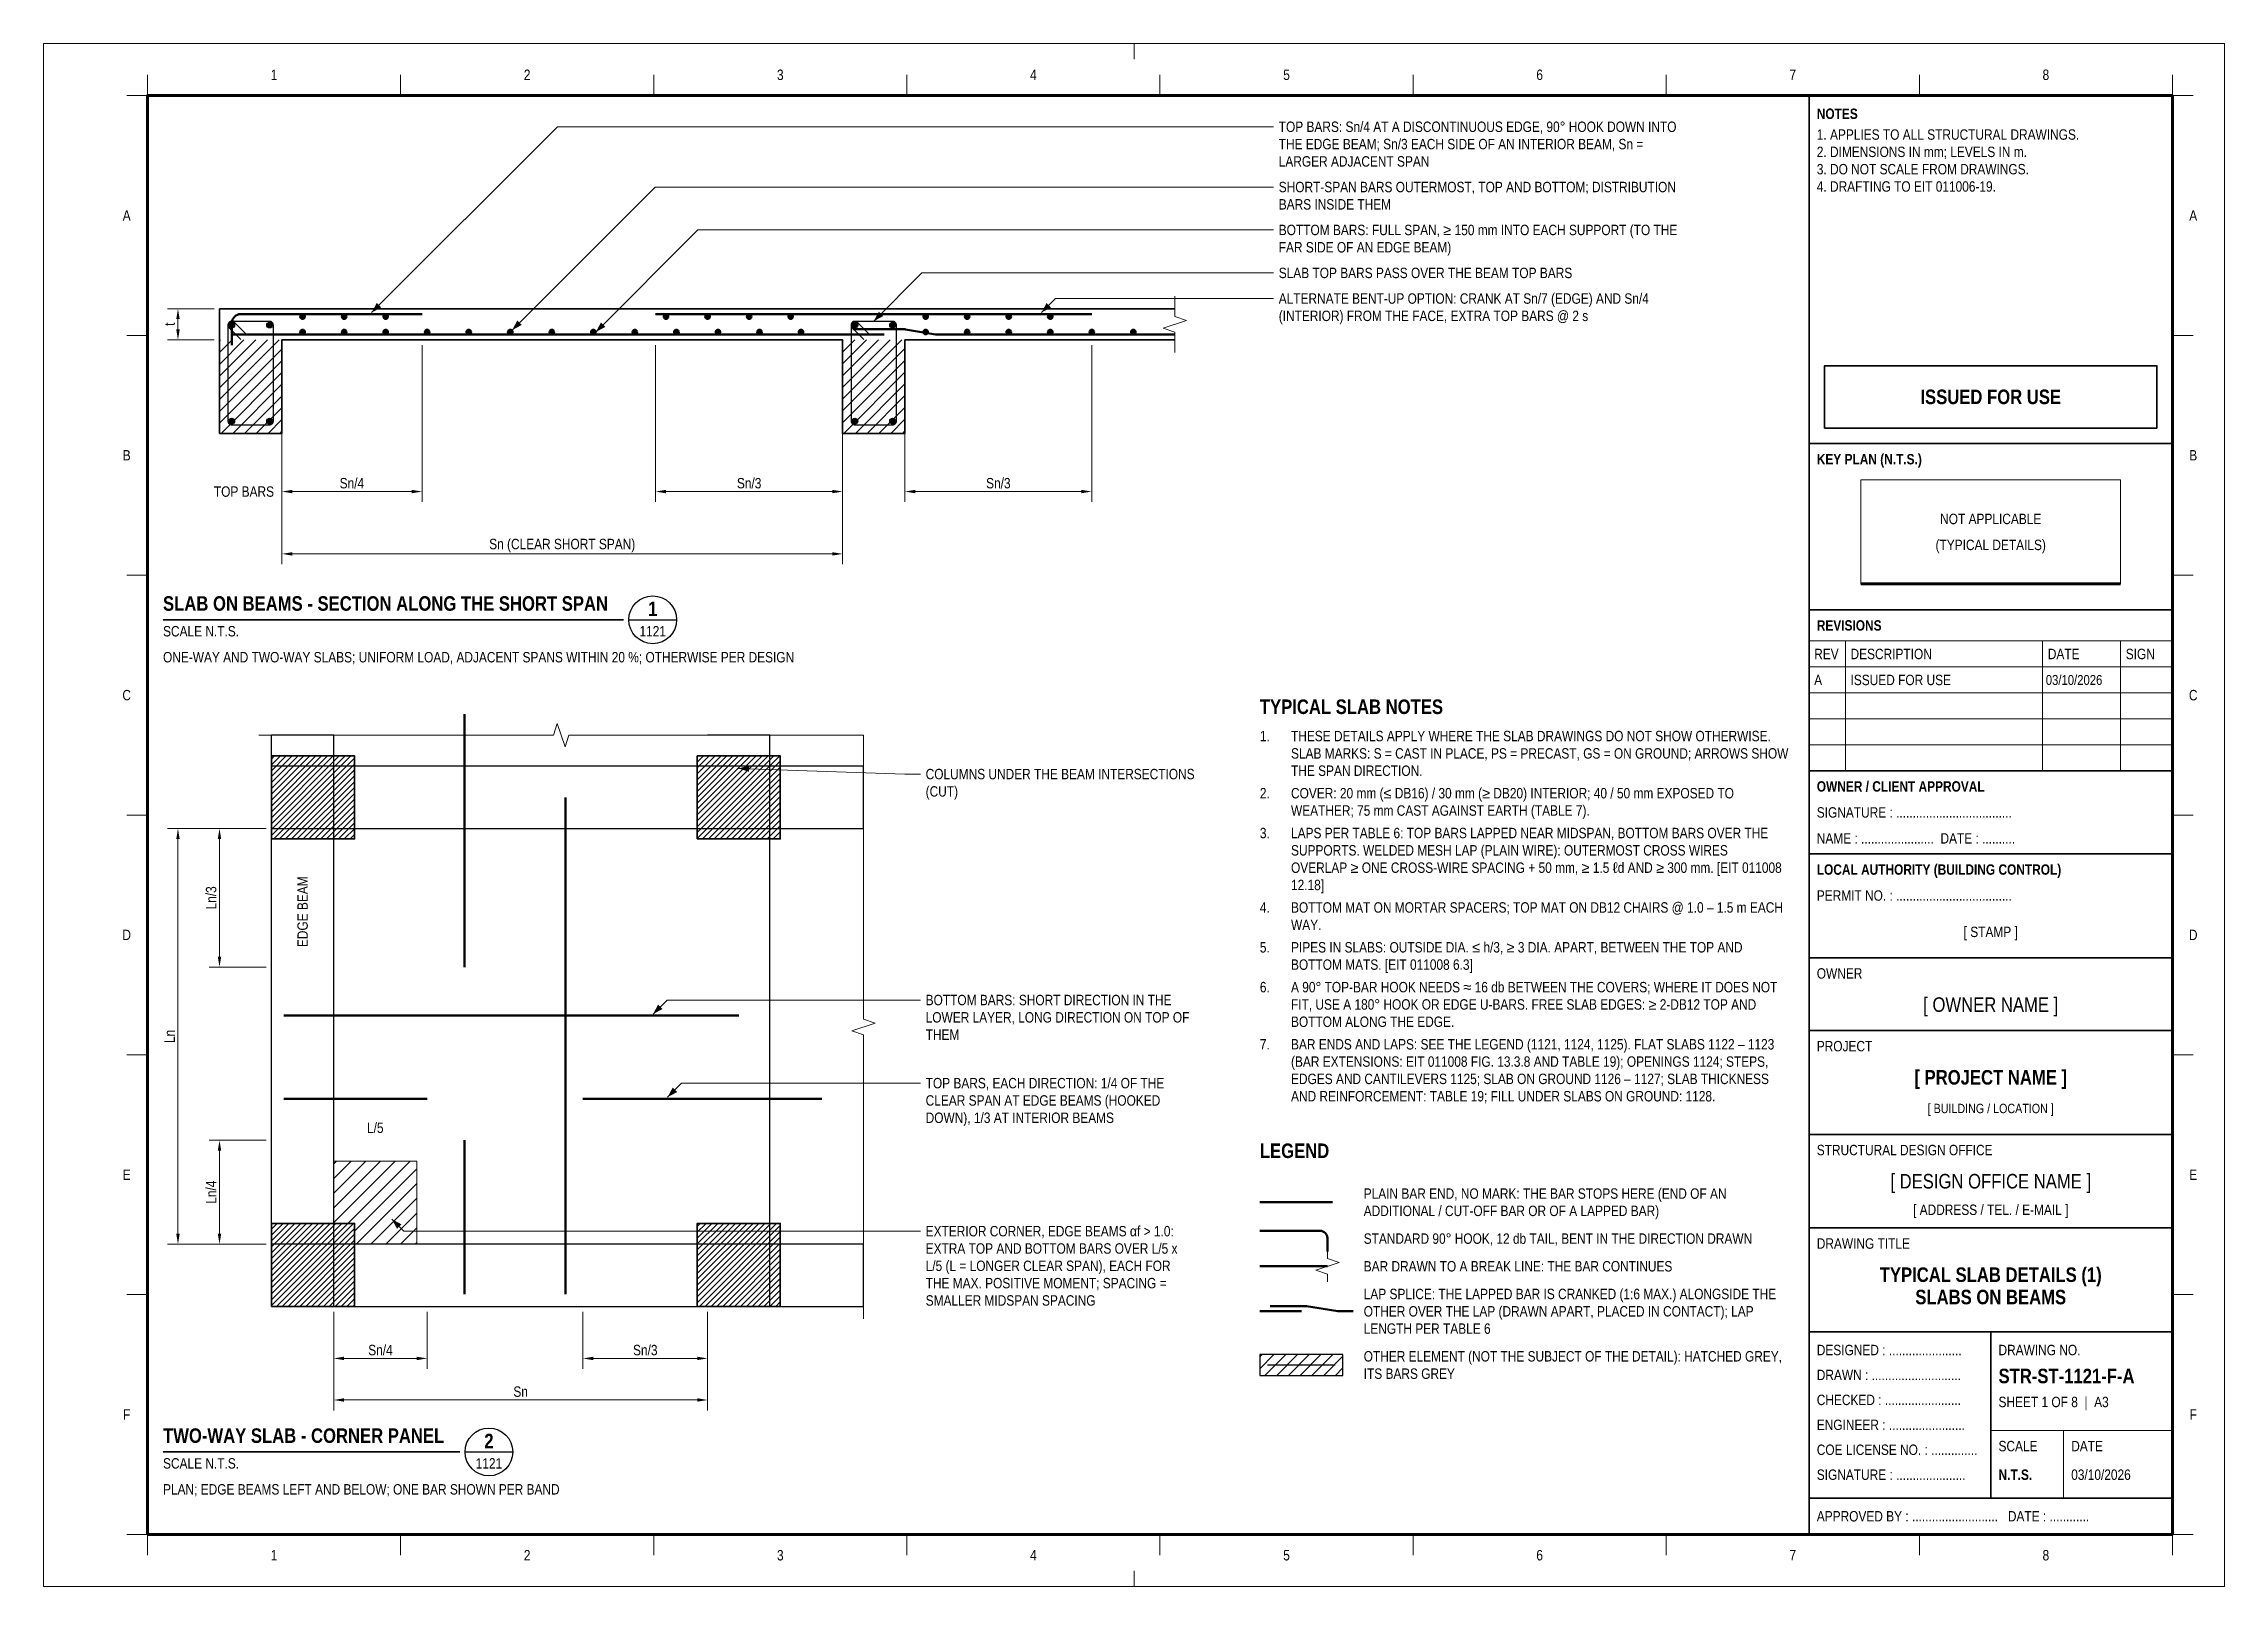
# Paper-space layout '1121' of a CAD drawing. Header units: millimetres. Extents: x 0 to 420, y 0 to 297.
# The model-space entities are those that its viewports show. They can reach past a viewport. Long polylines and large blocks are cut down to what shows.
import ezdxf
from ezdxf.enums import TextEntityAlignment as Align

# ---------------------------------------------------------------- set-up
doc = ezdxf.new("R2010")
doc.units = ezdxf.units.MM
doc.header["$LTSCALE"] = 3.75
doc.linetypes.add('HIDDENX2', pattern=[19.05, 12.7, -6.35])
for name, color, linetype, lineweight in [('S-ANNO', 3, 'Continuous', 18), ('S-BREAK', 8, 'Continuous', 18), ('S-CONC', 4, 'Continuous', 35), ('S-CONC-HIDN', 252, 'HIDDENX2', 25), ('S-CONC-VIS', 5, 'Continuous', 25), ('S-DET', 7, 'Continuous', 18), ('S-DIMS', 2, 'Continuous', 18), ('S-FRAME', 10, 'Continuous', 70), ('S-HATCH', 9, 'Continuous', 13), ('S-REBR', 1, 'Continuous', 50), ('S-REBR-NF', 252, 'Continuous', 25), ('S-SYMB', 6, 'Continuous', 25), ('S-TEXT', 7, 'Continuous', 18), ('S-TITLE', 4, 'Continuous', 35), ('S-TTLB', 4, 'Continuous', 35), ('S-TTLB-THIN', 8, 'Continuous', 18), ('S-ZONE', 8, 'Continuous', 18)]:
    doc.layers.add(name, color=color, linetype=linetype, lineweight=lineweight)
for name, color, linetype, lineweight, plot in [('S-SHEET', 9, 'Continuous', 13, False), ('S-TB-AREA', 9, 'Continuous', 13, False), ('S-VPORT', 9, 'Continuous', 13, False)]:
    doc.layers.add(name, color=color, linetype=linetype, lineweight=lineweight, plot=plot)
doc.styles.add('AN', font='ARIALN_0.TTF')
doc.styles.add('ANB', font='ARIALNB_0.TTF')
doc.dimstyles.new('EIT-25', dxfattribs={"dimscale": 25, "dimtxt": 2, "dimasz": 2, "dimexe": 2, "dimexo": 1, "dimgap": 0.6, "dimtad": 1, "dimdec": 0, "dimtxsty": 'AN', "dimcen": 2.5, "dimclrd": 2, "dimclre": 8, "dimclrt": 7, "dimazin": 3, "dimtfac": 1, "dimtmove": 1, "dimatfit": 3, "dimlwd": -1, "dimlwe": -1, "dimarcsym": 0})

# ---------------------------------------------------------------- blocks, each defined once
blk = doc.blocks.new('TB-A3-NRW')
at = {"layer": 'S-FRAME', "flags": 128}
blk.add_lwpolyline([(20, 10), (410, 10), (410, 287), (20, 287)], close=True, dxfattribs=at)
blk.add_lwpolyline([(350, 193), (400, 193)], dxfattribs=at)
at = {"layer": 'S-SHEET', "flags": 128}
blk.add_lwpolyline([(0, 0), (420, 0), (420, 297), (0, 297)], close=True, dxfattribs=at)
at = {"layer": 'S-TB-AREA', "flags": 128}
blk.add_lwpolyline([(20, 10), (340, 10), (340, 287), (20, 287)], close=True, dxfattribs=at)
at = {"layer": 'S-TITLE', "flags": 128}
blk.add_lwpolyline([(343, 223), (407, 223), (407, 235), (343, 235)], close=True, dxfattribs=at)
at = {"layer": 'S-TTLB'}
for p, q in [((340, 10), (340, 287)), ((340, 220), (410, 220)), ((340, 188), (410, 188)), ((340, 157), (410, 157)), ((340, 157), (410, 157)), ((340, 141), (410, 141)), ((340, 121), (410, 121)), ((340, 107), (410, 107)), ((340, 87), (410, 87)), ((340, 69), (410, 69)), ((340, 49), (410, 49)), ((375, 17), (375, 49)), ((340, 17), (410, 17))]:
    blk.add_line(p, q, dxfattribs=at)
at = {"layer": 'S-TTLB-THIN'}
for p, q in [((340, 182), (410, 182)), ((347, 157), (347, 182)), ((385, 157), (385, 182)), ((400, 157), (400, 182)), ((340, 177), (410, 177)), ((340, 172), (410, 172)), ((340, 167), (410, 167)), ((340, 162), (410, 162)), ((375, 30), (410, 30)), ((389, 17), (389, 30))]:
    blk.add_line(p, q, dxfattribs=at)
at = {"layer": 'S-TTLB-THIN', "flags": 128}
blk.add_lwpolyline([(350, 193), (400, 193), (400, 213), (350, 213)], close=True, dxfattribs=at)
at = {"layer": 'S-ZONE'}
for p, q in [((210, 297), (210, 294)), ((20, 287), (20, 291)), ((68.75, 287), (68.75, 291)), ((117.5, 287), (117.5, 291)), ((166.25, 287), (166.25, 291)), ((215, 287), (215, 291)), ((263.75, 287), (263.75, 291)), ((312.5, 287), (312.5, 291)), ((361.25, 287), (361.25, 291)), ((410, 287), (410, 291)), ((16, 287), (20, 287)), ((410, 287), (414, 287)), ((16, 240.83), (20, 240.83)), ((410, 240.83), (414, 240.83)), ((16, 194.67), (20, 194.67)), ((410, 194.67), (414, 194.67)), ((16, 148.5), (20, 148.5)), ((410, 148.5), (414, 148.5)), ((16, 102.33), (20, 102.33)), ((410, 102.33), (414, 102.33)), ((16, 56.17), (20, 56.17)), ((410, 56.17), (414, 56.17)), ((16, 10), (20, 10)), ((20, 10), (20, 6)), ((68.75, 10), (68.75, 6)), ((117.5, 10), (117.5, 6)), ((166.25, 10), (166.25, 6)), ((215, 10), (215, 6)), ((263.75, 10), (263.75, 6)), ((312.5, 10), (312.5, 6)), ((361.25, 10), (361.25, 6)), ((410, 10), (410, 6)), ((410, 10), (414, 10)), ((210, 0), (210, 3))]:
    blk.add_line(p, q, dxfattribs=at)
at = {"layer": 'S-TEXT'}
for s, style, p in [('NOTES', 'ANB', (341.5, 283.5)), ('KEY PLAN (N.T.S.)', 'ANB', (341.5, 217)), ('REVISIONS', 'ANB', (341.5, 185)), ('REV', 'AN', (341, 179.5)), ('DESCRIPTION', 'AN', (348, 179.5)), ('DATE', 'AN', (386, 179.5)), ('SIGN', 'AN', (401, 179.5)), ('OWNER / CLIENT APPROVAL', 'ANB', (341.5, 154)), ('SIGNATURE : ...................................', 'AN', (341.5, 149)), ('NAME : ......................  DATE : ..........', 'AN', (341.5, 144)), ('LOCAL AUTHORITY (BUILDING CONTROL)', 'ANB', (341.5, 138)), ('PERMIT NO. : ...................................', 'AN', (341.5, 133)), ('OWNER', 'AN', (341.5, 118)), ('PROJECT', 'AN', (341.5, 104)), ('STRUCTURAL DESIGN OFFICE', 'AN', (341.5, 84)), ('DRAWING TITLE', 'AN', (341.5, 66)), ('DESIGNED : ......................', 'AN', (341.5, 45.5)), ('DRAWING NO.', 'AN', (376.5, 45.5)), ('DRAWN : ...........................', 'AN', (341.5, 40.7)), ('CHECKED : .......................', 'AN', (341.5, 35.9)), ('ENGINEER : .......................', 'AN', (341.5, 31.1)), ('COE LICENSE NO. : ..............', 'AN', (341.5, 26.3)), ('SCALE', 'AN', (376.5, 27)), ('DATE', 'AN', (390.5, 27)), ('SIGNATURE : .....................', 'AN', (341.5, 21.5)), ('APPROVED BY : ..........................   DATE : ............', 'AN', (341.5, 13.5))]:
    blk.add_text(s, height=2, dxfattribs=dict(at, style=style)).set_placement(p, align=Align.MIDDLE_LEFT)
at = {"layer": 'S-TEXT', "style": 'AN'}
blk.add_text('[ STAMP ]', height=2, dxfattribs=at).set_placement((375, 126), align=Align.MIDDLE_CENTER)
at = {"layer": 'S-TEXT', "insert": (341.5, 280.5), "char_height": 2, "width": 67, "attachment_point": 1, "style": 'AN'}
blk.add_mtext('1. APPLIES TO ALL STRUCTURAL DRAWINGS.\\P2. DIMENSIONS IN mm; LEVELS IN m.\\P3. DO NOT SCALE FROM DRAWINGS.\\P4. DRAFTING TO EIT 011006-19.', dxfattribs=at)
at = {"layer": 'S-TEXT'}
for tag, height, style, p in [('STATUS_1', 2.8, 'ANB', (375, 231.2)), ('STATUS_2', 2.8, 'ANB', (375, 226.8)), ('KEYPLAN_1', 2, 'AN', (375, 205.5)), ('KEYPLAN_2', 2, 'AN', (375, 200.5)), ('OWNER', 2.8, 'AN', (375, 112)), ('PROJECT', 2.8, 'ANB', (375, 98)), ('LOCATION', 1.8, 'AN', (375, 92)), ('OFFICE', 2.8, 'AN', (375, 78)), ('OFFICE_ADDR', 2, 'AN', (375, 72.5)), ('TITLE_1', 2.8, 'ANB', (375, 60)), ('TITLE_2', 2.8, 'ANB', (375, 55.7)), ('TITLE_3', 2.8, 'ANB', (375, 51.4))]:
    blk.add_attdef(tag, text='', height=height, dxfattribs=dict(at, style=style)).set_placement(p, align=Align.MIDDLE_CENTER)
for tag, height, style, p in [('REV_1', 2, 'AN', (341, 174.5)), ('REV_1_DESC', 2, 'AN', (348, 174.5)), ('REV_1_DATE', 1.9, 'AN', (385.6, 174.5)), ('REV_2', 2, 'AN', (341, 169.5)), ('REV_2_DESC', 2, 'AN', (348, 169.5)), ('REV_2_DATE', 1.9, 'AN', (385.6, 169.5)), ('REV_3', 2, 'AN', (341, 164.5)), ('REV_3_DESC', 2, 'AN', (348, 164.5)), ('REV_3_DATE', 1.9, 'AN', (385.6, 164.5)), ('REV_4', 2, 'AN', (341, 159.5)), ('REV_4_DESC', 2, 'AN', (348, 159.5)), ('REV_4_DATE', 1.9, 'AN', (385.6, 159.5)), ('DWG_NO', 2.8, 'ANB', (376.5, 40.5)), ('SHEET', 2, 'AN', (376.5, 35.5)), ('SCALE', 2, 'ANB', (376.5, 21.5)), ('DATE', 2, 'AN', (390.5, 21.5))]:
    blk.add_attdef(tag, text='', height=height, dxfattribs=dict(at, style=style)).set_placement(p, align=Align.MIDDLE_LEFT)
at = {"layer": 'S-ZONE', "style": 'AN'}
for s, p in [('1', (44.38, 291)), ('2', (93.12, 291)), ('3', (141.88, 291)), ('4', (190.62, 291)), ('5', (239.38, 291)), ('6', (288.12, 291)), ('7', (336.88, 291)), ('8', (385.62, 291)), ('A', (16, 263.92)), ('A', (414, 263.92)), ('B', (16, 217.75)), ('B', (414, 217.75)), ('C', (16, 171.58)), ('C', (414, 171.58)), ('D', (16, 125.42)), ('D', (414, 125.42)), ('E', (16, 79.25)), ('E', (414, 79.25)), ('F', (16, 33.08)), ('F', (414, 33.08)), ('1', (44.38, 6)), ('2', (93.12, 6)), ('3', (141.88, 6)), ('4', (190.62, 6)), ('5', (239.38, 6)), ('6', (288.12, 6)), ('7', (336.88, 6)), ('8', (385.62, 6))]:
    blk.add_text(s, height=2, dxfattribs=at).set_placement(p, align=Align.MIDDLE_CENTER)
blk = doc.blocks.new('VT-1121-1', base_point=(23, 177.33))
at = {"layer": 'S-SYMB'}
blk.add_line((112.71, 186.09), (121.91, 186.09), dxfattribs=at)
blk.add_circle((117.31, 186.09), 4.6, dxfattribs=at)
at = {"layer": 'S-TITLE'}
blk.add_line((23, 186.09), (111.71, 186.09), dxfattribs=at)
at = {"layer": 'S-TEXT'}
for s, height, style, p in [('1', 2.8, 'ANB', (117.31, 188.19)), ('1121', 2, 'AN', (117.31, 183.89))]:
    blk.add_text(s, height=height, dxfattribs=dict(at, style=style)).set_placement(p, align=Align.MIDDLE_CENTER)
at = {"layer": 'S-TEXT', "style": 'AN'}
for s, p in [('SCALE N.T.S.', (23, 184.89)), ('ONE-WAY AND TWO-WAY SLABS; UNIFORM LOAD, ADJACENT SPANS WITHIN 20 %; OTHERWISE PER DESIGN', (23, 179.89))]:
    blk.add_text(s, height=2, dxfattribs=at).set_placement(p, align=Align.TOP_LEFT)
at = {"layer": 'S-TITLE', "style": 'ANB'}
blk.add_text('SLAB ON BEAMS - SECTION ALONG THE SHORT SPAN', height=2.8, dxfattribs=at).set_placement((23, 186.99), align=Align.BOTTOM_LEFT)
blk = doc.blocks.new('VT-1121-2', base_point=(23, 17.13))
at = {"layer": 'S-SYMB'}
blk.add_line((81.16, 25.89), (90.36, 25.89), dxfattribs=at)
blk.add_circle((85.76, 25.89), 4.6, dxfattribs=at)
at = {"layer": 'S-TITLE'}
blk.add_line((23, 25.89), (80.16, 25.89), dxfattribs=at)
at = {"layer": 'S-TEXT'}
for s, height, style, p in [('2', 2.8, 'ANB', (85.76, 27.99)), ('1121', 2, 'AN', (85.76, 23.69))]:
    blk.add_text(s, height=height, dxfattribs=dict(at, style=style)).set_placement(p, align=Align.MIDDLE_CENTER)
at = {"layer": 'S-TEXT', "style": 'AN'}
for s, p in [('SCALE N.T.S.', (23, 24.69)), ('PLAN; EDGE BEAMS LEFT AND BELOW; ONE BAR SHOWN PER BAND', (23, 19.69))]:
    blk.add_text(s, height=2, dxfattribs=at).set_placement(p, align=Align.TOP_LEFT)
at = {"layer": 'S-TITLE', "style": 'ANB'}
blk.add_text('TWO-WAY SLAB - CORNER PANEL', height=2.8, dxfattribs=at).set_placement((23, 26.79), align=Align.BOTTOM_LEFT)
blk = doc.blocks.new('NOTES-1121-1', base_point=(234.25, 92.75))
at = {"layer": 'S-TEXT', "style": 'AN'}
for s, p in [('1.', (234.25, 162.09)), ('THESE DETAILS APPLY WHERE THE SLAB DRAWINGS DO NOT SHOW OTHERWISE.', (240.25, 162.09)), ('SLAB MARKS: S = CAST IN PLACE, PS = PRECAST, GS = ON GROUND; ARROWS SHOW', (240.25, 158.75)), ('THE SPAN DIRECTION.', (240.25, 155.42)), ('2.', (234.25, 151.09)), ('COVER: 20 mm (≤ DB16) / 30 mm (≥ DB20) INTERIOR; 40 / 50 mm EXPOSED TO', (240.25, 151.09)), ('WEATHER; 75 mm CAST AGAINST EARTH (TABLE 7).', (240.25, 147.75)), ('3.', (234.25, 143.42)), ('LAPS PER TABLE 6: TOP BARS LAPPED NEAR MIDSPAN, BOTTOM BARS OVER THE', (240.25, 143.42)), ('SUPPORTS. WELDED MESH LAP (PLAIN WIRE): OUTERMOST CROSS WIRES', (240.25, 140.09)), ('OVERLAP ≥ ONE CROSS-WIRE SPACING + 50 mm, ≥ 1.5 ℓd AND ≥ 300 mm. [EIT 011008', (240.25, 136.75)), ('12.18]', (240.25, 133.42)), ('4.', (234.25, 129.09)), ('BOTTOM MAT ON MORTAR SPACERS; TOP MAT ON DB12 CHAIRS @ 1.0 – 1.5 m EACH', (240.25, 129.09)), ('WAY.', (240.25, 125.75)), ('5.', (234.25, 121.42)), ('PIPES IN SLABS: OUTSIDE DIA. ≤ h/3, ≥ 3 DIA. APART, BETWEEN THE TOP AND', (240.25, 121.42)), ('BOTTOM MATS. [EIT 011008 6.3]', (240.25, 118.09)), ('6.', (234.25, 113.75)), ('A 90° TOP-BAR HOOK NEEDS ≈ 16 db BETWEEN THE COVERS; WHERE IT DOES NOT', (240.25, 113.75)), ('FIT, USE A 180° HOOK OR EDGE U-BARS. FREE SLAB EDGES: ≥ 2-DB12 TOP AND', (240.25, 110.42)), ('BOTTOM ALONG THE EDGE.', (240.25, 107.09)), ('7.', (234.25, 102.75)), ('BAR ENDS AND LAPS: SEE THE LEGEND (1121, 1124, 1125). FLAT SLABS 1122 – 1123', (240.25, 102.75)), ('(BAR EXTENSIONS: EIT 011008 FIG. 13.3.8 AND TABLE 19); OPENINGS 1124; STEPS,', (240.25, 99.42)), ('EDGES AND CANTILEVERS 1125; SLAB ON GROUND 1126 – 1127; SLAB THICKNESS', (240.25, 96.09)), ('AND REINFORCEMENT: TABLE 19; FILL UNDER SLABS ON GROUND: 1128.', (240.25, 92.75))]:
    blk.add_text(s, height=2, dxfattribs=at).set_placement(p, align=Align.BOTTOM_LEFT)
at = {"layer": 'S-TITLE', "style": 'ANB'}
blk.add_text('TYPICAL SLAB NOTES', height=2.8, dxfattribs=at).set_placement((234.25, 167.09), align=Align.BOTTOM_LEFT)
blk = doc.blocks.new('KEY-1121-1', base_point=(234.25, 39.4))
at = {"layer": 'S-HATCH'}
h = blk.add_hatch(dxfattribs=at)
h.set_pattern_fill('ANSI31', color=256, scale=0.50394)
h.paths.add_polyline_path([(234.25, 40.62), (250.25, 40.62), (250.25, 44.62), (234.25, 44.62)])
at = {"layer": 'S-BREAK', "flags": 128}
blk.add_lwpolyline([(247.25, 58.62), (247.25, 60.12), (245, 60.87), (249.5, 62.37), (247.25, 63.12), (247.25, 64.62)], dxfattribs=at)
at = {"layer": 'S-CONC-VIS', "flags": 128}
blk.add_lwpolyline([(234.25, 40.62), (250.25, 40.62), (250.25, 44.62), (234.25, 44.62)], close=True, dxfattribs=at)
at = {"layer": 'S-REBR'}
for p, q in [((234.25, 73.95), (248.25, 73.95)), ((234.25, 61.62), (247.25, 61.62)), ((234.25, 52.95), (242.25, 52.95))]:
    blk.add_line(p, q, dxfattribs=at)
at = {"layer": 'S-REBR', "flags": 128}
blk.add_lwpolyline([(234.25, 68.45), (245.85, 68.45, -0.414214), (247.25, 67.05), (247.25, 64.45)], format="xyb", dxfattribs=at)
blk.add_lwpolyline([(236.25, 53.95), (243.25, 53.95), (249.25, 52.95), (252.25, 52.95)], dxfattribs=at)
at = {"layer": 'S-REBR-NF'}
blk.add_line((235.75, 42.62), (248.75, 42.62), dxfattribs=at)
at = {"layer": 'S-TEXT', "style": 'AN'}
for s, p in [('PLAIN BAR END, NO MARK: THE BAR STOPS HERE (END OF AN', (254.25, 76.62)), ('ADDITIONAL / CUT-OFF BAR OR OF A LAPPED BAR)', (254.25, 73.29)), ('STANDARD 90° HOOK, 12 db TAIL, BENT IN THE DIRECTION DRAWN', (254.25, 67.95)), ('BAR DRAWN TO A BREAK LINE: THE BAR CONTINUES', (254.25, 62.62)), ('LAP SPLICE: THE LAPPED BAR IS CRANKED (1:6 MAX.) ALONGSIDE THE', (254.25, 57.29)), ('OTHER OVER THE LAP (DRAWN APART, PLACED IN CONTACT); LAP', (254.25, 53.95)), ('LENGTH PER TABLE 6', (254.25, 50.62)), ('OTHER ELEMENT (NOT THE SUBJECT OF THE DETAIL): HATCHED GREY,', (254.25, 45.29)), ('ITS BARS GREY', (254.25, 41.95))]:
    blk.add_text(s, height=2, dxfattribs=at).set_placement(p, align=Align.TOP_LEFT)
at = {"layer": 'S-TITLE', "style": 'ANB'}
blk.add_text('LEGEND', height=2.8, dxfattribs=at).set_placement((234.25, 81.62), align=Align.BOTTOM_LEFT)
blk = doc.blocks.new('DET-1121-1', base_point=(-571.9, -1147.2))
at = {"layer": 'S-HATCH'}
h = blk.add_hatch(dxfattribs=at)
h.set_pattern_fill('ANSI31', color=256, scale=12.598)
h.paths.add_polyline_path([(-300, -450), (0, -450), (0, 0), (-300, 0)])
h = blk.add_hatch(dxfattribs=at)
h.set_pattern_fill('ANSI31', color=256, scale=12.5984)
h.paths.add_polyline_path([(2700, -450), (3000, -450), (3000, 0), (2700, 0)])
at = {"layer": 'S-REBR'}
h = blk.add_hatch(color=256, dxfattribs=at)
h.dxf.hatch_style = 1
edge = h.paths.add_edge_path()
edge.add_arc((100, 112), 11, 0, 360)
h = blk.add_hatch(color=256, dxfattribs=at)
h.dxf.hatch_style = 1
edge = h.paths.add_edge_path()
edge.add_arc((300, 112), 11, 0, 360)
h = blk.add_hatch(color=256, dxfattribs=at)
h.dxf.hatch_style = 1
edge = h.paths.add_edge_path()
edge.add_arc((500, 112), 11, 0, 360)
h = blk.add_hatch(color=256, dxfattribs=at)
h.dxf.hatch_style = 1
edge = h.paths.add_edge_path()
edge.add_arc((1850, 112), 11, 0, 360)
h = blk.add_hatch(color=256, dxfattribs=at)
h.dxf.hatch_style = 1
edge = h.paths.add_edge_path()
edge.add_arc((2050, 112), 11, 0, 360)
h = blk.add_hatch(color=256, dxfattribs=at)
h.dxf.hatch_style = 1
edge = h.paths.add_edge_path()
edge.add_arc((2250, 112), 11, 0, 360)
h = blk.add_hatch(color=256, dxfattribs=at)
h.dxf.hatch_style = 1
edge = h.paths.add_edge_path()
edge.add_arc((2450, 112), 11, 0, 360)
h = blk.add_hatch(color=256, dxfattribs=at)
h.dxf.hatch_style = 1
edge = h.paths.add_edge_path()
edge.add_arc((3100, 112), 11, 0, 360)
h = blk.add_hatch(color=256, dxfattribs=at)
h.dxf.hatch_style = 1
edge = h.paths.add_edge_path()
edge.add_arc((3300, 112), 11, 0, 360)
h = blk.add_hatch(color=256, dxfattribs=at)
h.dxf.hatch_style = 1
edge = h.paths.add_edge_path()
edge.add_arc((3500, 112), 11, 0, 360)
h = blk.add_hatch(color=256, dxfattribs=at)
h.dxf.hatch_style = 1
edge = h.paths.add_edge_path()
edge.add_arc((3700, 112), 11, 0, 360)
h = blk.add_hatch(color=256, dxfattribs=at)
h.dxf.hatch_style = 1
edge = h.paths.add_edge_path()
edge.add_arc((100, 38), 11, 0, 360)
h = blk.add_hatch(color=256, dxfattribs=at)
h.dxf.hatch_style = 1
edge = h.paths.add_edge_path()
edge.add_arc((300, 38), 11, 0, 360)
h = blk.add_hatch(color=256, dxfattribs=at)
h.dxf.hatch_style = 1
edge = h.paths.add_edge_path()
edge.add_arc((500, 38), 11, 0, 360)
h = blk.add_hatch(color=256, dxfattribs=at)
h.dxf.hatch_style = 1
edge = h.paths.add_edge_path()
edge.add_arc((700, 38), 11, 0, 360)
h = blk.add_hatch(color=256, dxfattribs=at)
h.dxf.hatch_style = 1
edge = h.paths.add_edge_path()
edge.add_arc((900, 38), 11, 0, 360)
h = blk.add_hatch(color=256, dxfattribs=at)
h.dxf.hatch_style = 1
edge = h.paths.add_edge_path()
edge.add_arc((1100, 38), 11, 0, 360)
h = blk.add_hatch(color=256, dxfattribs=at)
h.dxf.hatch_style = 1
edge = h.paths.add_edge_path()
edge.add_arc((1300, 38), 11, 0, 360)
h = blk.add_hatch(color=256, dxfattribs=at)
h.dxf.hatch_style = 1
edge = h.paths.add_edge_path()
edge.add_arc((1500, 38), 11, 0, 360)
h = blk.add_hatch(color=256, dxfattribs=at)
h.dxf.hatch_style = 1
edge = h.paths.add_edge_path()
edge.add_arc((1700, 38), 11, 0, 360)
h = blk.add_hatch(color=256, dxfattribs=at)
h.dxf.hatch_style = 1
edge = h.paths.add_edge_path()
edge.add_arc((1900, 38), 11, 0, 360)
h = blk.add_hatch(color=256, dxfattribs=at)
h.dxf.hatch_style = 1
edge = h.paths.add_edge_path()
edge.add_arc((2100, 38), 11, 0, 360)
h = blk.add_hatch(color=256, dxfattribs=at)
h.dxf.hatch_style = 1
edge = h.paths.add_edge_path()
edge.add_arc((2300, 38), 11, 0, 360)
h = blk.add_hatch(color=256, dxfattribs=at)
h.dxf.hatch_style = 1
edge = h.paths.add_edge_path()
edge.add_arc((2500, 38), 11, 0, 360)
h = blk.add_hatch(color=256, dxfattribs=at)
h.dxf.hatch_style = 1
edge = h.paths.add_edge_path()
edge.add_arc((3100, 38), 11, 0, 360)
h = blk.add_hatch(color=256, dxfattribs=at)
h.dxf.hatch_style = 1
edge = h.paths.add_edge_path()
edge.add_arc((3300, 38), 11, 0, 360)
h = blk.add_hatch(color=256, dxfattribs=at)
h.dxf.hatch_style = 1
edge = h.paths.add_edge_path()
edge.add_arc((3500, 38), 11, 0, 360)
h = blk.add_hatch(color=256, dxfattribs=at)
h.dxf.hatch_style = 1
edge = h.paths.add_edge_path()
edge.add_arc((3700, 38), 11, 0, 360)
h = blk.add_hatch(color=256, dxfattribs=at)
h.dxf.hatch_style = 1
edge = h.paths.add_edge_path()
edge.add_arc((3900, 38), 11, 0, 360)
h = blk.add_hatch(color=256, dxfattribs=at)
h.dxf.hatch_style = 1
edge = h.paths.add_edge_path()
edge.add_arc((4100, 38), 11, 0, 360)
at = {"layer": 'S-REBR-NF'}
h = blk.add_hatch(color=256, dxfattribs=at)
h.dxf.hatch_style = 1
edge = h.paths.add_edge_path()
edge.add_arc((-241, 71), 13.8, 0, 360)
h = blk.add_hatch(color=256, dxfattribs=at)
h.dxf.hatch_style = 1
edge = h.paths.add_edge_path()
edge.add_arc((-59, 71), 13.8, 0, 360)
h = blk.add_hatch(color=256, dxfattribs=at)
h.dxf.hatch_style = 1
edge = h.paths.add_edge_path()
edge.add_arc((2759, 71), 13.8, 0, 360)
h = blk.add_hatch(color=256, dxfattribs=at)
h.dxf.hatch_style = 1
edge = h.paths.add_edge_path()
edge.add_arc((2941, 71), 13.8, 0, 360)
h = blk.add_hatch(color=256, dxfattribs=at)
h.dxf.hatch_style = 1
edge = h.paths.add_edge_path()
edge.add_arc((-241, -391), 13.8, 0, 360)
h = blk.add_hatch(color=256, dxfattribs=at)
h.dxf.hatch_style = 1
edge = h.paths.add_edge_path()
edge.add_arc((-59, -391), 13.8, 0, 360)
h = blk.add_hatch(color=256, dxfattribs=at)
h.dxf.hatch_style = 1
edge = h.paths.add_edge_path()
edge.add_arc((2759, -391), 13.8, 0, 360)
h = blk.add_hatch(color=256, dxfattribs=at)
h.dxf.hatch_style = 1
edge = h.paths.add_edge_path()
edge.add_arc((2941, -391), 13.8, 0, 360)
at = {"layer": 'S-ANNO', "flags": 128}
for points in [[(432.2, 131.2), (1326.7, 1025.7), (4700, 1025.7), (4775, 1025.7)], [(1109, 47), (1797.7, 735.7), (4700, 735.7), (4775, 735.7)], [(1511.8, 37.8), (2003, 529), (4700, 529), (4775, 529)], [(2850, 90), (3082.3, 322.3), (4700, 322.3), (4775, 322.3)], [(3657.2, 131.2), (3725, 199), (4700, 199), (4775, 199)]]:
    blk.add_lwpolyline(points, dxfattribs=at)
at = {"layer": 'S-ANNO'}
for points in [[(432.2, 131.2), (478.2, 156), (457, 177.2)], [(2850, 90), (2896, 114.7), (2874.7, 136)], [(3657.2, 131.2), (3703.2, 156), (3682, 177.2)], [(1109, 47), (1155, 71.8), (1133.8, 93)], [(1511.8, 37.8), (1557.8, 62.6), (1536.6, 83.8)]]:
    blk.add_solid(points, dxfattribs=at)
at = {"layer": 'S-BREAK', "flags": 128}
blk.add_lwpolyline([(4300, -60), (4300, 37.5), (4243.8, 56.2), (4356.2, 93.8), (4300, 112.5), (4300, 210)], dxfattribs=at)
at = {"layer": 'S-CONC'}
for p, q in [((-300, 150), (4300, 150)), ((-300, 150), (-300, -450)), ((0, 0), (2700, 0)), ((3000, 0), (4300, 0))]:
    blk.add_line(p, q, dxfattribs=at)
at = {"layer": 'S-CONC', "flags": 128}
for points in [[(-300, 0), (-300, -450), (0, -450), (0, 0)], [(2700, 0), (2700, -450), (3000, -450), (3000, 0)]]:
    blk.add_lwpolyline(points, dxfattribs=at)
at = {"layer": 'S-REBR', "flags": 128}
for points in [[(-240, -26), (-240, 82, -0.4142136), (-198, 124), (675, 124)], [(2750, 51), (2996.5, 51, -0.0413106), (3003.4, 50.4), (3146.6, 26.6, 0.0413106), (3153.5, 26), (4300, 26)]]:
    blk.add_lwpolyline(points, format="xyb", dxfattribs=at)
for points in [[(1800, 124), (3900, 124)], [(-240, 26), (2900, 26)]]:
    blk.add_lwpolyline(points, dxfattribs=at)
at = {"layer": 'S-REBR'}
for centre in [(100, 112), (300, 112), (500, 112), (1850, 112), (2050, 112), (2250, 112), (2450, 112), (3100, 112), (3300, 112), (3500, 112), (3700, 112), (100, 38), (300, 38), (500, 38), (700, 38), (900, 38), (1100, 38), (1300, 38), (1500, 38), (1700, 38), (1900, 38), (2100, 38), (2300, 38), (2500, 38), (3100, 38), (3300, 38), (3500, 38), (3700, 38), (3900, 38), (4100, 38)]:
    blk.add_circle(centre, 11, dxfattribs=at)
at = {"layer": 'S-REBR-NF', "flags": 128}
for points in [[(-172.2, 28), (-228.1, 83.9, 0.6681786), (-259.2, 71), (-259.2, -391, 0.4142136), (-241, -409.2), (-59, -409.2, 0.4142136), (-40.8, -391), (-40.8, 71, 0.4142136), (-59, 89.2), (-241, 89.2, 0.6681786), (-253.9, 58.1), (-198, 2.2)], [(2827.8, 28), (2771.9, 83.9, 0.6681786), (2740.8, 71), (2740.8, -391, 0.4142136), (2759, -409.2), (2941, -409.2, 0.4142136), (2959.2, -391), (2959.2, 71, 0.4142136), (2941, 89.2), (2759, 89.2, 0.6681786), (2746.1, 58.1), (2802, 2.2)]]:
    blk.add_lwpolyline(points, format="xyb", dxfattribs=at)
at = {"layer": 'S-REBR-NF'}
for centre in [(-241, 71), (-59, 71), (2759, 71), (2941, 71), (-241, -391), (-59, -391), (2759, -391), (2941, -391)]:
    blk.add_circle(centre, 13.8, dxfattribs=at)
at = {"layer": 'S-TEXT', "style": 'AN'}
blk.add_text('TOP BARS', height=50, dxfattribs=at).set_placement((-37.5, -730), align=Align.MIDDLE_RIGHT)
at = {"layer": 'S-TEXT', "char_height": 50, "attachment_point": 1, "style": 'AN'}
for s, insert, width in [('TOP BARS: Sn/4 AT A DISCONTINUOUS EDGE, 90° HOOK DOWN INTO\\PTHE EDGE BEAM; Sn/3 EACH SIDE OF AN INTERIOR BEAM, Sn =\\PLARGER ADJACENT SPAN', (4800, 1050.7), 2004.391), ('SHORT-SPAN BARS OUTERMOST, TOP AND BOTTOM; DISTRIBUTION\\PBARS INSIDE THEM', (4800, 760.7), 2001.518), ('BOTTOM BARS: FULL SPAN, ≥ 150 mm INTO EACH SUPPORT (TO THE\\PFAR SIDE OF AN EDGE BEAM)', (4800, 554), 2008.541), ('SLAB TOP BARS PASS OVER THE BEAM TOP BARS', (4800, 347.3), 1482.263), ('ALTERNATE BENT-UP OPTION: CRANK AT Sn/7 (EDGE) AND Sn/4\\P(INTERIOR) FROM THE FACE, EXTRA TOP BARS @ 2 s', (4800, 224), 1865.984)]:
    blk.add_mtext(s, dxfattribs=dict(at, insert=insert, width=width))
at = {"layer": 'S-DIMS'}
blk.add_linear_dim(base=(-500, 0), p1=(-300, 0), p2=(-300, 150), angle=90, text='t', dimstyle='EIT-25', dxfattribs=at).render()
for base, p1, p2, text in [((0, -730), (0, 0), (675, 0), 'Sn/4'), ((0, -1030), (0, 0), (2700, 0), 'Sn (CLEAR SHORT SPAN)'), ((1800, -730), (1800, 0), (2700, 0), 'Sn/3'), ((3000, -730), (3000, 0), (3900, 0), 'Sn/3')]:
    blk.add_linear_dim(base=base, p1=p1, p2=p2, text=text, dimstyle='EIT-25', dxfattribs=at).render()
blk = doc.blocks.new('DET-1121-2', base_point=(-821.9, -10800))
at = {"layer": 'S-HATCH'}
h = blk.add_hatch(dxfattribs=at)
h.set_pattern_fill('ANSI31', color=256, scale=6.2992)
h.paths.add_polyline_path([(-300, -8050), (100, -8050), (100, -7650), (-300, -7650)])
h = blk.add_hatch(dxfattribs=at)
h.set_pattern_fill('ANSI31', color=256, scale=6.2992)
h.paths.add_polyline_path([(1750, -8050), (2150, -8050), (2150, -7650), (1750, -7650)])
h = blk.add_hatch(dxfattribs=at)
h.set_pattern_fill('ANSI31', color=256, scale=15.748)
h.paths.add_polyline_path([(100, -10000), (400, -10000), (400, -9600), (0, -9600), (0, -9900), (100, -9900)])
h = blk.add_hatch(dxfattribs=at)
h.set_pattern_fill('ANSI31', color=256, scale=6.29921)
h.paths.add_polyline_path([(-300, -10300), (100, -10300), (100, -9900), (-300, -9900)])
h = blk.add_hatch(dxfattribs=at)
h.set_pattern_fill('ANSI31', color=256, scale=6.29921)
h.paths.add_polyline_path([(1750, -10300), (2150, -10300), (2150, -9900), (1750, -9900)])
at = {"layer": 'S-ANNO', "flags": 128}
for points in [[(1950, -7710), (2750, -7737.5), (2825, -7737.5)], [(1537.2, -8892.8), (1605, -8825), (2750, -8825), (2825, -8825)], [(1607.2, -9292.8), (1675, -9225), (2750, -9225), (2825, -9225)], [(280, -9880), (337.5, -9937.5), (2750, -9937.5), (2825, -9937.5)]]:
    blk.add_lwpolyline(points, dxfattribs=at)
blk.add_lwpolyline([(100, -10000), (400, -10000), (400, -9600), (0, -9600), (0, -9900), (100, -9900)], close=True, dxfattribs=at)
at = {"layer": 'S-ANNO'}
for points in [[(1950, -7710), (1999.5, -7726.7), (2000.5, -7696.7)], [(1537.2, -8892.8), (1583.2, -8868), (1562, -8846.8)], [(1607.2, -9292.8), (1653.2, -9268), (1632, -9246.8)], [(280, -9880), (304.7, -9926), (326, -9904.7)]]:
    blk.add_solid(points, dxfattribs=at)
at = {"layer": 'S-BREAK', "flags": 128}
for points in [[(-360, -7550), (1057.5, -7550), (1076.2, -7493.8), (1113.8, -7606.2), (1132.5, -7550), (2550, -7550)], [(2550, -10360), (2550, -8992.5), (2493.8, -8973.8), (2606.2, -8936.2), (2550, -8917.5), (2550, -7550)]]:
    blk.add_lwpolyline(points, dxfattribs=at)
at = {"layer": 'S-CONC', "flags": 128}
for points in [[(-300, -8050), (100, -8050), (100, -7650), (-300, -7650)], [(1750, -8050), (2150, -8050), (2150, -7650), (1750, -7650)], [(-300, -10300), (100, -10300), (100, -9900), (-300, -9900)], [(1750, -10300), (2150, -10300), (2150, -9900), (1750, -9900)]]:
    blk.add_lwpolyline(points, close=True, dxfattribs=at)
at = {"layer": 'S-CONC-HIDN', "flags": 128}
for points in [[(-300, -10300), (0, -10300), (0, -7550), (-300, -7550)], [(1800, -10300), (2100, -10300), (2100, -7550), (1800, -7550)], [(-300, -8000), (2550, -8000), (2550, -7700), (-300, -7700)], [(-300, -10300), (2550, -10300), (2550, -10000), (-300, -10000)]]:
    blk.add_lwpolyline(points, dxfattribs=at)
at = {"layer": 'S-CONC-VIS'}
for q in [(-300, -7550), (2550, -10300)]:
    blk.add_line((-300, -10300), q, dxfattribs=at)
at = {"layer": 'S-REBR', "flags": 128}
for points in [[(630, -8666.7), (630, -7450)], [(1116, -10240), (1116, -7850)], [(-240, -8900), (1950, -8900)], [(-240, -9300), (450, -9300)], [(1200, -9300), (2350, -9300)], [(630, -10240), (630, -9500)]]:
    blk.add_lwpolyline(points, dxfattribs=at)
at = {"layer": 'S-TEXT', "style": 'AN'}
blk.add_text('EDGE BEAM', height=50, rotation=90, dxfattribs=at).set_placement((-150, -8400), align=Align.MIDDLE_CENTER)
blk.add_text('L/5', height=50, dxfattribs=at).set_placement((200, -9480), align=Align.BOTTOM_CENTER)
at = {"layer": 'S-TEXT', "char_height": 50, "attachment_point": 1, "style": 'AN'}
for s, insert, width in [('COLUMNS UNDER THE BEAM INTERSECTIONS\\P(CUT)', (2850, -7712.5), 1359.321), ('BOTTOM BARS: SHORT DIRECTION IN THE\\PLOWER LAYER, LONG DIRECTION ON TOP OF\\PTHEM', (2850, -8800), 1333.179), ('TOP BARS, EACH DIRECTION: 1/4 OF THE\\PCLEAR SPAN AT EDGE BEAMS (HOOKED\\PDOWN), 1/3 AT INTERIOR BEAMS', (2850, -9200), 1207.365), ('EXTERIOR CORNER, EDGE BEAMS αf > 1.0:\\PEXTRA TOP AND BOTTOM BARS OVER L/5 x\\PL/5 (L = LONGER CLEAR SPAN), EACH FOR\\PTHE MAX. POSITIVE MOMENT; SPACING =\\PSMALLER MIDSPAN SPACING', (2850, -9912.5), 1273.66)]:
    blk.add_mtext(s, dxfattribs=dict(at, insert=insert, width=width))
at = {"layer": 'S-DIMS'}
for base, p1, p2, text in [((-750, -10000), (-300, -10000), (-300, -8000), 'Ln'), ((-550, -8666.7), (-300, -8666.7), (-300, -8000), 'Ln/3'), ((-550, -10000), (-300, -10000), (-300, -9500), 'Ln/4')]:
    blk.add_linear_dim(base=base, p1=p1, p2=p2, angle=90, text=text, dimstyle='EIT-25', dxfattribs=at).render()
for base, p1, p2, text in [((0, -10550), (0, -10300), (450, -10300), 'Sn/4'), ((0, -10750), (0, -10300), (1800, -10300), 'Sn'), ((1200, -10550), (1200, -10300), (1800, -10300), 'Sn/3')]:
    blk.add_linear_dim(base=base, p1=p1, p2=p2, text=text, dimstyle='EIT-25', dxfattribs=at).render()

msp = doc.modelspace()

# ---------------------------------------------------------------- linework, layer by layer
at = {"layer": 'S-SHEET', "flags": 128}
msp.add_lwpolyline([(0, 0), (10500, 0), (10500, 7425), (0, 7425)], close=True, dxfattribs=at)
at = {"layer": 'S-TB-AREA', "flags": 128}
msp.add_lwpolyline([(500, 250), (8500, 250), (8500, 7175), (500, 7175)], close=True, dxfattribs=at)

# ---------------------------------------------------------------- block references
at = {"layer": 'S-DET', "zscale": 25}
for name, p in [('DET-1121-1', (575, 4852)), ('DET-1121-2', (575, 847))]:
    msp.add_blockref(name, p, dxfattribs=at)
at = {"layer": 'S-TEXT', "xscale": 25, "yscale": 25, "zscale": 25}
for name, p in [('VT-1121-1', (575, 4433)), ('NOTES-1121-1', (5856, 2319)), ('KEY-1121-1', (5856, 985)), ('VT-1121-2', (575, 428))]:
    msp.add_blockref(name, p, dxfattribs=at)

psp = doc.layouts.new('1121')

# ---------------------------------------------------------------- block references
at = {"layer": 'S-TTLB'}
ref = psp.add_blockref('TB-A3-NRW', (0, 0), dxfattribs=at)
ref.add_attrib('DWG_NO', 'STR-ST-1121-F-A', dxfattribs={"layer": 'S-TEXT', "height": 2.8, "style": 'ANB'}).set_placement((376.5, 40.5), align=Align.MIDDLE_LEFT)
ref.add_attrib('SHEET', 'SHEET 1 OF 8  |  A3', dxfattribs={"layer": 'S-TEXT', "height": 2, "style": 'AN'}).set_placement((376.5, 35.5), align=Align.MIDDLE_LEFT)
ref.add_attrib('SCALE', 'N.T.S.', dxfattribs={"layer": 'S-TEXT', "height": 2, "style": 'ANB'}).set_placement((376.5, 21.5), align=Align.MIDDLE_LEFT)
ref.add_attrib('DATE', '03/10/2026', dxfattribs={"layer": 'S-TEXT', "height": 2, "style": 'AN'}).set_placement((390.5, 21.5), align=Align.MIDDLE_LEFT)
ref.add_attrib('TITLE_1', 'TYPICAL SLAB DETAILS (1)', dxfattribs={"layer": 'S-TEXT', "height": 2.8, "style": 'ANB'}).set_placement((375, 60), align=Align.MIDDLE_CENTER)
ref.add_attrib('TITLE_2', 'SLABS ON BEAMS', dxfattribs={"layer": 'S-TEXT', "height": 2.8, "style": 'ANB'}).set_placement((375, 55.7), align=Align.MIDDLE_CENTER)
ref.add_attrib('OFFICE', '[ DESIGN OFFICE NAME ]', dxfattribs={"layer": 'S-TEXT', "height": 2.8, "style": 'AN'}).set_placement((375, 78), align=Align.MIDDLE_CENTER)
ref.add_attrib('OFFICE_ADDR', '[ ADDRESS / TEL. / E-MAIL ]', dxfattribs={"layer": 'S-TEXT', "height": 2, "style": 'AN'}).set_placement((375, 72.5), align=Align.MIDDLE_CENTER)
ref.add_attrib('PROJECT', '[ PROJECT NAME ]', dxfattribs={"layer": 'S-TEXT', "height": 2.8, "style": 'ANB'}).set_placement((375, 98), align=Align.MIDDLE_CENTER)
ref.add_attrib('LOCATION', '[ BUILDING / LOCATION ]', dxfattribs={"layer": 'S-TEXT', "height": 1.8, "style": 'AN'}).set_placement((375, 92), align=Align.MIDDLE_CENTER)
ref.add_attrib('OWNER', '[ OWNER NAME ]', dxfattribs={"layer": 'S-TEXT', "height": 2.8, "style": 'AN'}).set_placement((375, 112), align=Align.MIDDLE_CENTER)
ref.add_attrib('REV_1', 'A', dxfattribs={"layer": 'S-TEXT', "height": 2, "style": 'AN'}).set_placement((341, 174.5), align=Align.MIDDLE_LEFT)
ref.add_attrib('REV_1_DESC', 'ISSUED FOR USE', dxfattribs={"layer": 'S-TEXT', "height": 2, "style": 'AN'}).set_placement((348, 174.5), align=Align.MIDDLE_LEFT)
ref.add_attrib('REV_1_DATE', '03/10/2026', dxfattribs={"layer": 'S-TEXT', "height": 1.9, "style": 'AN'}).set_placement((385.6, 174.5), align=Align.MIDDLE_LEFT)
ref.add_attrib('KEYPLAN_1', 'NOT APPLICABLE', dxfattribs={"layer": 'S-TEXT', "height": 2, "style": 'AN'}).set_placement((375, 205.5), align=Align.MIDDLE_CENTER)
ref.add_attrib('KEYPLAN_2', '(TYPICAL DETAILS)', dxfattribs={"layer": 'S-TEXT', "height": 2, "style": 'AN'}).set_placement((375, 200.5), align=Align.MIDDLE_CENTER)
ref.add_attrib('STATUS_1', 'ISSUED FOR USE', dxfattribs={"layer": 'S-TEXT', "height": 2.8, "style": 'ANB'}).set_placement((375, 229), align=Align.MIDDLE_CENTER)

# ---------------------------------------------------------------- viewports
at = {"layer": 'S-VPORT'}
psp.add_viewport(center=(210, 148.5), size=(420, 297), view_center_point=(5250, 3712.5), view_height=7425, dxfattribs=at)

doc.saveas('drawing.dxf')
